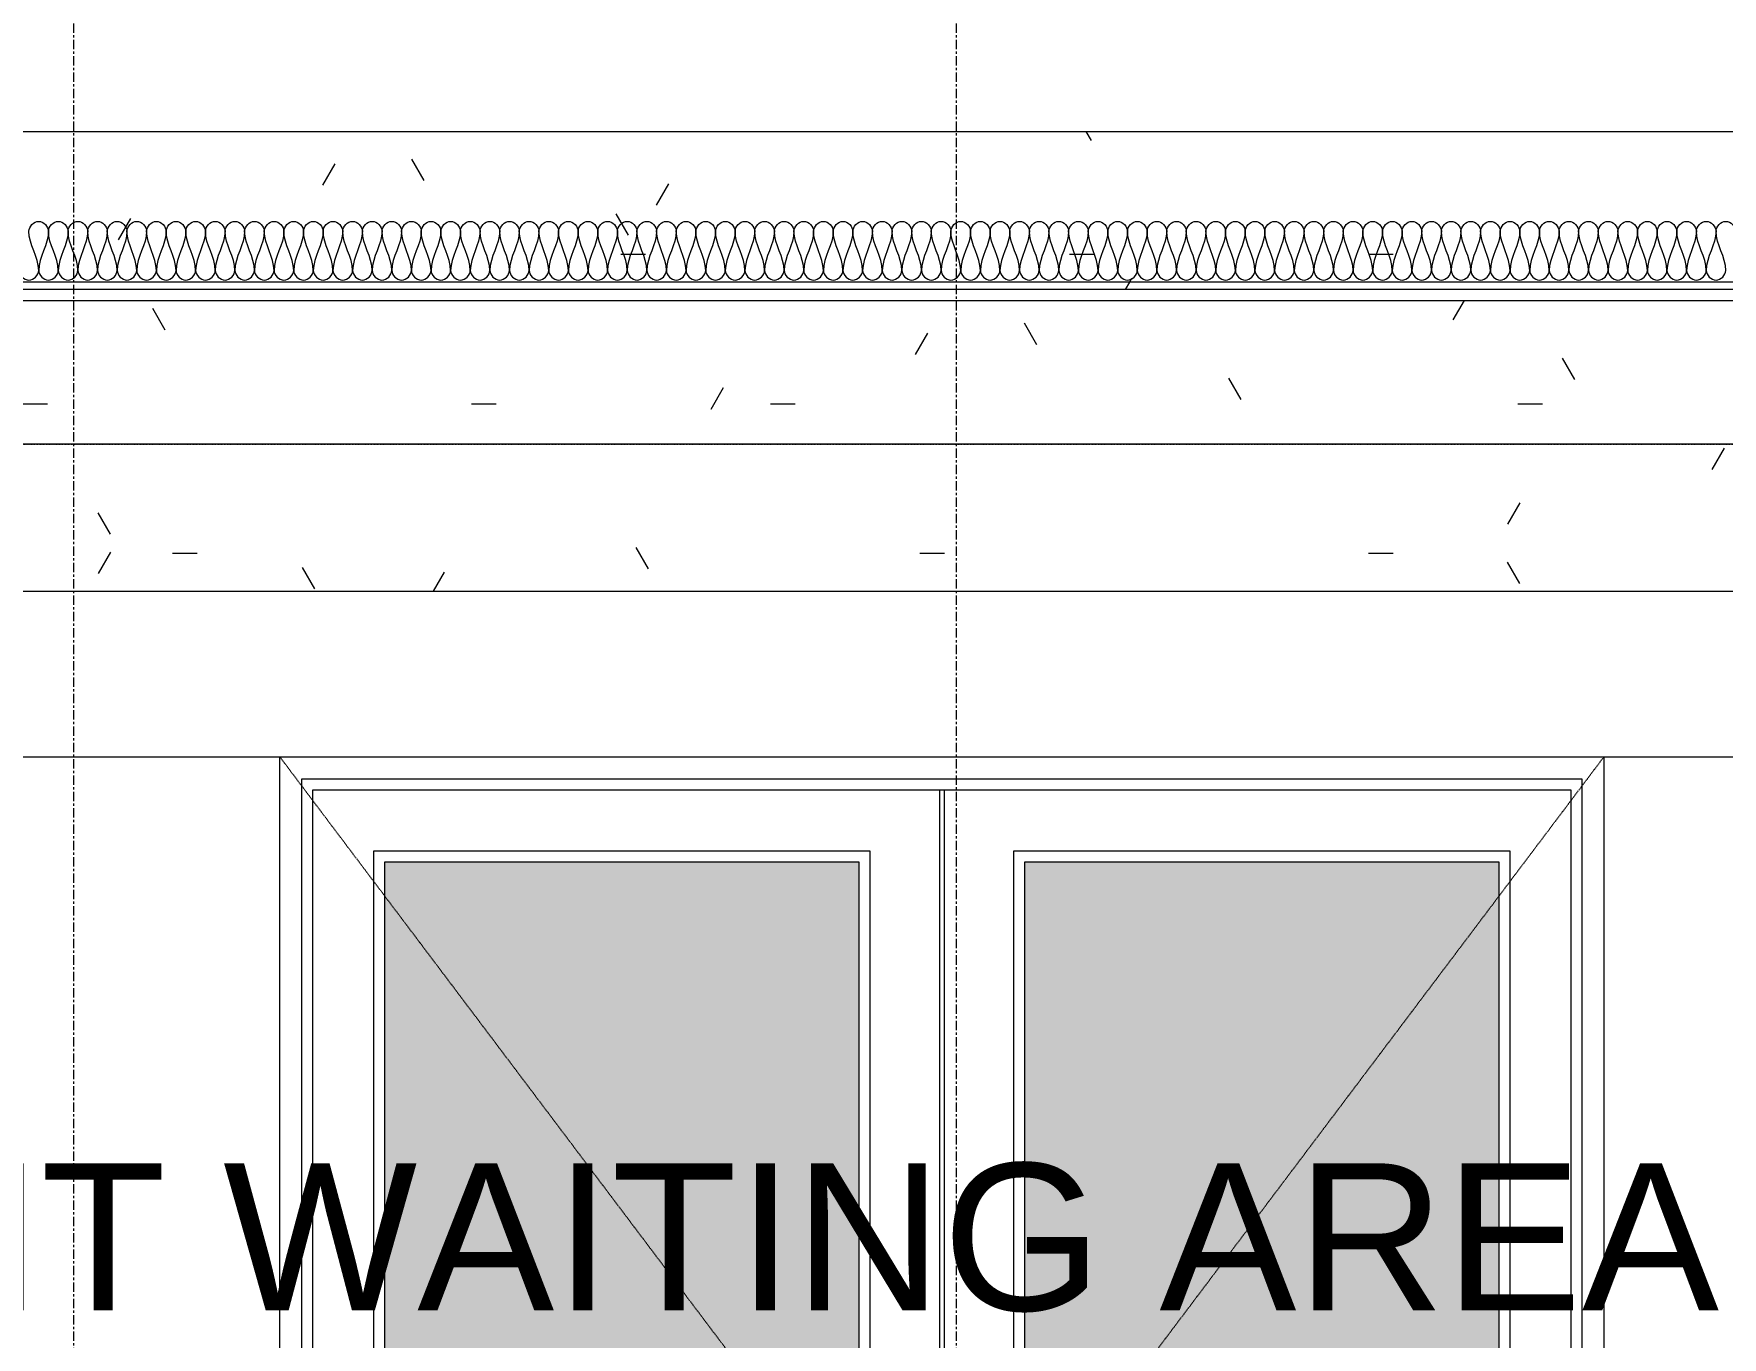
# Model space of a CAD drawing. Header units: millimetres. Extents: x -12186 to 152825, y -4386 to 9463.
# Drawn here: x 16021 to 18316, y 1591 to 3363 of the extents above; entities that cross this region are included whole.
import ezdxf

# ---------------------------------------------------------------- set-up
doc = ezdxf.new("R2010")
doc.units = ezdxf.units.MM
for name, pattern in [('1000 Dashed', [2, 1, -1]), ('Detail Dash', [1.1, 0.55, -0.55]), ('Grid Line', [22.225, 12.7, -3.175, 3.175, -3.175])]:
    doc.linetypes.add(name, pattern=pattern)
for name, color, linetype, lineweight in [('A-AREA-IDEN', 2, 'Continuous', 5), ('A-CLNG', 13, 'Continuous', 9), ('A-CLNG-PATT', 13, 'Continuous', 9), ('A-DETL', 90, 'Continuous', 5), ('A-DOOR', 31, 'Continuous', 5), ('A-FLOR-LEVL', 51, 'Continuous', 5), ('A-WALL', 113, 'Continuous', 9), ('I-WALL', 2, 'Continuous', 9), ('S-GRID', 1, 'Continuous', 5)]:
    doc.layers.add(name, color=color, linetype=linetype, lineweight=lineweight)
doc.styles.add('Arial_2', font='arial.ttf', dxfattribs={"height": 200})
pattern_1 = [(0, (-1469.1, 2452.91), (812.8, 203.2), [33.528, -576.072, 33.528, -3827.272]), (0, (-1469.1, 2452.91), (812.8, 203.2), [-643.128, -576.072, 33.528, -1185.672, -2032]), (0, (-1469.1, 2452.91), (812.8, 203.2), [-2438.4, 33.528, -576.072, 33.528, -1388.872]), (0, (-1469.1, 2452.91), (812.8, 203.2), [-3081.528, -372.872, 33.528, -982.472]), (120, (-1164.3, 2554.51), (-582.3764, 602.3054), [33.528, -576.072, 33.528, -3827.272]), (120, (-1164.3, 2554.51), (-582.3764, 602.3054), [-643.128, -576.072, 33.528, -1185.672, -2032]), (120, (-1164.3, 2554.51), (-582.3764, 602.3054), [-2438.4, 33.528, -576.072, 33.528, -1388.872]), (120, (-1164.3, 2554.51), (-582.3764, 602.3054), [-3081.528, -372.872, 33.528, -982.472]), (240, (-1062.7, 2960.91), (-230.4236, -805.5054), [33.528, -576.072, 33.528, -3827.272]), (240, (-1062.7, 2960.91), (-230.4236, -805.5054), [-643.128, -576.072, 33.528, -1185.672, -2032]), (240, (-1062.7, 2960.91), (-230.4236, -805.5054), [-2438.4, 33.528, -576.072, 33.528, -1388.872]), (240, (-1062.7, 2960.91), (-230.4236, -805.5054), [-3081.528, -372.872, 33.528, -982.472])]

# ---------------------------------------------------------------- blocks, each defined once
blk = doc.blocks.new('Door Aluminium - Double Opening Out with Cill - Door Aluminium Double Opening Out with Cill 1800x2400 3-1350753-Section A-A')
at = {"layer": 'A-DOOR'}
h = blk.add_hatch(color=256, dxfattribs=at)
h.paths.add_polyline_path([(16498.7, 125), (16813.2, 125), (16718.5, 404.4), (16498.7, 407.5), (16498.7, 205.4)])
h.paths.add_polyline_path([(17142.7, 125), (17142.7, 2237), (16498.7, 2237), (16498.7, 706.4), (16744.8, 690.9), (16748.3, 703.7), (16758.2, 725.3), (16810.4, 831.5), (16830.7, 872), (16839.8, 881.6), (16845.5, 886), (16856.5, 890.9), (16864.6, 892.1), (16936.3, 892.1), (16817.2, 415.7), (16811.8, 414.7), (16736.2, 414.4), (16833.2, 125), (17092.6, 125)])
h = blk.add_hatch(color=256, dxfattribs=at)
h.paths.add_polyline_path([(17368.7, 125), (17468, 125), (17512.4, 419.8), (17475.2, 420.9), (17479.9, 487.6), (17512.2, 501.3), (17533.5, 510.2), (17534.7, 513.2), (17542.1, 544.6), (17544.4, 559.6), (17553.7, 678.2), (17559.1, 690.2), (17568.9, 700.9), (17582.6, 708.2), (17591.4, 710.1), (17598.8, 710.2), (17821.5, 695.5), (17904.8, 690.9), (17908.2, 703.5), (17919, 727), (17970.4, 831.5), (17990.7, 872), (17999.8, 881.6), (18005.7, 886.1), (18012.7, 890.9), (18012.7, 2237), (17368.7, 2237), (17368.7, 205.4)])
h.paths.add_polyline_path([(17487.2, 125), (17973.2, 125), (17878.5, 404.4), (17531, 410.9), (17516.9, 318.5), (17488.6, 134.4)])
h.paths.add_polyline_path([(18012.7, 125), (18012.7, 555.8), (17977.7, 415.9), (17970.7, 414.7), (17896.2, 414.3), (17993.2, 125), (18005.1, 125)])
at = {"layer": 'A-DOOR', "linetype": 'Detail Dash'}
for p, q in [((17252.7, 1190), (16355.7, 2380)), ((17252.7, 1190), (16355.7, 2380)), ((18155.7, 2380), (17258.7, 1190)), ((16891.1, 710.3), (17252.7, 1190)), ((17252.7, 1190), (16891.1, 710.3)), ((17258.7, 1190), (17621.4, 708.9)), ((16378.3, 30), (16660.7, 404.6)), ((16660.7, 404.6), (16378.3, 30)), ((17850.7, 404.6), (17901.8, 336.8)), ((17938.6, 288), (18133.1, 30))]:
    blk.add_line(p, q, dxfattribs=at)
at = {"layer": 'A-DOOR'}
for p, q in [((16385.7, 577.8), (16385.7, 2350)), ((16385.7, 2350), (18125.7, 2350)), ((18125.7, 2350), (18125.7, 30)), ((16400.7, 692.1), (16400.7, 2335)), ((16400.7, 2335), (18110.7, 2335)), ((17252.7, 2335), (17252.7, 34.4)), ((17258.7, 2335), (17258.7, 34.4)), ((18110.7, 2335), (18110.7, 34.4)), ((16483.7, 707.4), (16483.7, 2252)), ((16483.7, 2252), (17157.7, 2252)), ((17157.7, 2252), (17157.7, 34.4)), ((17353.7, 34.4), (17353.7, 2252)), ((17353.7, 2252), (18027.7, 2252)), ((18027.7, 2252), (18027.7, 892.1)), ((16498.7, 706.4), (16498.7, 2237)), ((16498.7, 2237), (17142.7, 2237)), ((17142.7, 2237), (17142.7, 110)), ((17368.7, 110), (17368.7, 2237)), ((17368.7, 2237), (18012.7, 2237)), ((18012.7, 2237), (18012.7, 889.7)), ((18027.7, 616.1), (18027.7, 34.4)), ((18012.7, 555.8), (18012.7, 110)), ((16385.7, 30), (16385.7, 411)), ((16400.7, 34.4), (16400.7, 410.7)), ((16483.7, 34.4), (16483.7, 409)), ((16498.7, 110), (16498.7, 408.7)), ((16813.3, 125), (16483.7, 125)), ((17157.7, 125), (16833.1, 125)), ((17468.1, 125), (17353.7, 125)), ((17973.3, 125), (17487.1, 125)), ((18027.7, 125), (17993.1, 125)), ((16483.7, 34.4), (16483.7, 110)), ((16817.2, 110), (16483.7, 110)), ((17157.7, 110), (16838.1, 110)), ((17157.7, 110), (17157.7, 34.4)), ((17353.7, 34.4), (17353.7, 110)), ((17465.8, 110), (17353.7, 110)), ((17978.3, 110), (17484.8, 110)), ((18027.7, 110), (17998.1, 110)), ((18027.7, 110), (18027.7, 34.4)), ((16843, 34.4), (16385.7, 34.4)), ((16385.7, 33), (16385.7, 32.5)), ((16844.2, 32.5), (16385.7, 32.5)), ((16385.7, 30), (16385.7, 32.1)), ((16385.7, 32.1), (16844.3, 32.1)), ((17454.1, 34.4), (16863.5, 34.4)), ((17453.8, 32.5), (16864.2, 32.5)), ((16864.3, 32.1), (17453.8, 32.1)), ((18004.2, 32.5), (17472.9, 32.5)), ((17472.9, 32.1), (18004.3, 32.1)), ((18003.6, 34.4), (17473.2, 34.4)), ((18125.7, 34.4), (18023.5, 34.4)), ((18125.7, 32.5), (18024.2, 32.5)), ((18024.3, 32.1), (18125.7, 32.1)), ((18125.7, 32.5), (18125.7, 33)), ((18125.7, 32.1), (18125.7, 30))]:
    blk.add_line(p, q, dxfattribs=at)
blk = doc.blocks.new('Ceilings 2 - Ceilings 2-1432844-Section A-A')
at = {"layer": 'A-CLNG-PATT'}
h = blk.add_hatch(dxfattribs=at)
h.set_pattern_fill('FP_44', color=256, style=0, pattern_type=2)
h.set_pattern_definition(pattern_1)
h.paths.add_polyline_path([(8454.7, 2793), (8830.7, 2793), (8830.7, 3025), (20912.7, 3025), (20912.7, 2793), (21288.7, 2793), (21288.7, 3230), (8454.7, 3230), (8454.7, 2805)])
h = blk.add_hatch(dxfattribs=at)
h.set_pattern_fill('FP_44', color=256, style=0, pattern_type=2)
h.set_pattern_definition(pattern_1)
h.paths.add_polyline_path([(13865.2, 2805), (13865.2, 3025), (13489.2, 3025), (13489.2, 2805), (13787, 2805)])
h.paths.add_polyline_path([(13377.2, 2805), (13477.2, 2805), (13477.2, 3000), (8842.7, 3000), (8842.7, 2805), (12960.6, 2805)])
h.paths.add_polyline_path([(13877.2, 2805), (20900.7, 2805), (20900.7, 3000), (13877.2, 3000), (13877.2, 2861.5)])
h.paths.add_polyline_path([(17368.1, 3015), (20900.7, 3015), (20900.7, 3025), (13877.2, 3025), (13877.2, 3015), (16817.2, 3015)])
h.paths.add_polyline_path([(8842.7, 3015), (13477.2, 3015), (13477.2, 3025), (8842.7, 3025)])
h = blk.add_hatch(dxfattribs=at)
h.set_pattern_fill('FP_44', color=256, style=0, pattern_type=2)
h.set_pattern_definition(pattern_1)
h.paths.add_polyline_path([(14062.5, 2605), (20800.7, 2605), (20800.7, 2805), (13977.2, 2805), (13977.2, 2605)])
h.paths.add_polyline_path([(13377.2, 2605), (13377.2, 2805), (8942.7, 2805), (8942.7, 2605), (12960.6, 2605)])
h.paths.add_polyline_path([(13787, 2617), (13965.2, 2617), (13965.2, 2793), (13865.2, 2793), (13865.2, 2805), (13489.2, 2805), (13489.2, 2793), (13389.2, 2793), (13389.2, 2617), (13511.5, 2617)])
at = {"layer": 'A-CLNG'}
for p, q in [((8454.7, 3230), (21288.7, 3230)), ((20900.7, 3025), (13877.2, 3025)), ((20800.7, 2805), (13977.2, 2805)), ((13977.2, 2605), (20800.7, 2605))]:
    blk.add_line(p, q, dxfattribs=at)

msp = doc.modelspace()

# ---------------------------------------------------------------- linework, layer by layer
at = {"layer": 'A-CLNG'}
for p, q in [((20900.7, 3015), (13877.2, 3015)), ((13877.2, 3000), (20900.7, 3000))]:
    msp.add_line(p, q, dxfattribs=at)
at = {"layer": 'A-DETL'}
for points in [[(16014.7, 3094.4), (16014.7, 3100.7), (16028, 3114.8), (16041.3, 3100.7), (16041.3, 3094.4)], [(16041.3, 3094.4), (16041.3, 3100.7), (16054.7, 3114.8), (16068, 3100.7), (16068, 3094.4)], [(16068, 3094.4), (16068, 3100.7), (16081.3, 3114.8), (16094.7, 3100.7), (16094.7, 3094.4)], [(16094.7, 3094.4), (16094.7, 3100.7), (16108, 3114.8), (16121.3, 3100.7), (16121.3, 3094.4)], [(16121.3, 3094.4), (16121.3, 3100.7), (16134.7, 3114.8), (16148, 3100.7), (16148, 3094.4)], [(16148, 3094.4), (16148, 3100.7), (16161.3, 3114.8), (16174.7, 3100.7), (16174.7, 3094.4)], [(16174.7, 3094.4), (16174.7, 3100.7), (16188, 3114.8), (16201.3, 3100.7), (16201.3, 3094.4)], [(16201.3, 3094.4), (16201.3, 3100.7), (16214.7, 3114.8), (16228, 3100.7), (16228, 3094.4)], [(16228, 3094.4), (16228, 3100.7), (16241.3, 3114.8), (16254.7, 3100.7), (16254.7, 3094.4)], [(16254.7, 3094.4), (16254.7, 3100.7), (16268, 3114.8), (16281.3, 3100.7), (16281.3, 3094.4)], [(16281.3, 3094.4), (16281.3, 3100.7), (16294.7, 3114.8), (16308, 3100.7), (16308, 3094.4)], [(16308, 3094.4), (16308, 3100.7), (16321.3, 3114.8), (16334.7, 3100.7), (16334.7, 3094.4)], [(16334.7, 3094.4), (16334.7, 3100.7), (16348, 3114.8), (16361.3, 3100.7), (16361.3, 3094.4)], [(16361.3, 3094.4), (16361.3, 3100.7), (16374.7, 3114.8), (16388, 3100.7), (16388, 3094.4)], [(16388, 3094.4), (16388, 3100.7), (16401.3, 3114.8), (16414.7, 3100.7), (16414.7, 3094.4)], [(16414.7, 3094.4), (16414.7, 3100.7), (16428, 3114.8), (16441.3, 3100.7), (16441.3, 3094.4)], [(16441.3, 3094.4), (16441.3, 3100.7), (16454.7, 3114.8), (16468, 3100.7), (16468, 3094.4)], [(16468, 3094.4), (16468, 3100.7), (16481.3, 3114.8), (16494.7, 3100.7), (16494.7, 3094.4)], [(16494.7, 3094.4), (16494.7, 3100.7), (16508, 3114.8), (16521.3, 3100.7), (16521.3, 3094.4)], [(16521.3, 3094.4), (16521.3, 3100.7), (16534.7, 3114.8), (16548, 3100.7), (16548, 3094.4)], [(16548, 3094.4), (16548, 3100.7), (16561.3, 3114.8), (16574.7, 3100.7), (16574.7, 3094.4)], [(16574.7, 3094.4), (16574.7, 3100.7), (16588, 3114.8), (16601.3, 3100.7), (16601.3, 3094.4)], [(16601.3, 3094.4), (16601.3, 3100.7), (16614.7, 3114.8), (16628, 3100.7), (16628, 3094.4)], [(16628, 3094.4), (16628, 3100.7), (16641.3, 3114.8), (16654.7, 3100.7), (16654.7, 3094.4)], [(16654.7, 3094.4), (16654.7, 3100.7), (16668, 3114.8), (16681.3, 3100.7), (16681.3, 3094.4)], [(16681.3, 3094.4), (16681.3, 3100.7), (16694.7, 3114.8), (16708, 3100.7), (16708, 3094.4)], [(16708, 3094.4), (16708, 3100.7), (16721.3, 3114.8), (16734.7, 3100.7), (16734.7, 3094.4)], [(16734.7, 3094.4), (16734.7, 3100.7), (16748, 3114.8), (16761.3, 3100.7), (16761.3, 3094.4)], [(16761.3, 3094.4), (16761.3, 3100.7), (16774.7, 3114.8), (16788, 3100.7), (16788, 3094.4)], [(16788, 3094.4), (16788, 3100.7), (16801.3, 3114.8), (16814.7, 3100.7), (16814.7, 3094.4)], [(16814.7, 3094.4), (16814.7, 3100.7), (16828, 3114.8), (16841.3, 3100.7), (16841.3, 3094.4)], [(16841.3, 3094.4), (16841.3, 3100.7), (16854.7, 3114.8), (16868, 3100.7), (16868, 3094.4)], [(16868, 3094.4), (16868, 3100.7), (16881.3, 3114.8), (16894.7, 3100.7), (16894.7, 3094.4)], [(16894.7, 3094.4), (16894.7, 3100.7), (16908, 3114.8), (16921.3, 3100.7), (16921.3, 3094.4)], [(16921.3, 3094.4), (16921.3, 3100.7), (16934.7, 3114.8), (16948, 3100.7), (16948, 3094.4)], [(16948, 3094.4), (16948, 3100.7), (16961.3, 3114.8), (16974.7, 3100.7), (16974.7, 3094.4)], [(16974.7, 3094.4), (16974.7, 3100.7), (16988, 3114.8), (17001.3, 3100.7), (17001.3, 3094.4)], [(17001.3, 3094.4), (17001.3, 3100.7), (17014.7, 3114.8), (17028, 3100.7), (17028, 3094.4)], [(17028, 3094.4), (17028, 3100.7), (17041.3, 3114.8), (17054.7, 3100.7), (17054.7, 3094.4)], [(17054.7, 3094.4), (17054.7, 3100.7), (17068, 3114.8), (17081.3, 3100.7), (17081.3, 3094.4)], [(17081.3, 3094.4), (17081.3, 3100.7), (17094.7, 3114.8), (17108, 3100.7), (17108, 3094.4)], [(17108, 3094.4), (17108, 3100.7), (17121.3, 3114.8), (17134.7, 3100.7), (17134.7, 3094.4)], [(17134.7, 3094.4), (17134.7, 3100.7), (17148, 3114.8), (17161.3, 3100.7), (17161.3, 3094.4)], [(17161.3, 3094.4), (17161.3, 3100.7), (17174.7, 3114.8), (17188, 3100.7), (17188, 3094.4)], [(17188, 3094.4), (17188, 3100.7), (17201.3, 3114.8), (17214.7, 3100.7), (17214.7, 3094.4)], [(17214.7, 3094.4), (17214.7, 3100.7), (17228, 3114.8), (17241.3, 3100.7), (17241.3, 3094.4)], [(17241.3, 3094.4), (17241.3, 3100.7), (17254.7, 3114.8), (17268, 3100.7), (17268, 3094.4)], [(17268, 3094.4), (17268, 3100.7), (17281.3, 3114.8), (17294.7, 3100.7), (17294.7, 3094.4)], [(17294.7, 3094.4), (17294.7, 3100.7), (17308, 3114.8), (17321.3, 3100.7), (17321.3, 3094.4)], [(17321.3, 3094.4), (17321.3, 3100.7), (17334.7, 3114.8), (17348, 3100.7), (17348, 3094.4)], [(17348, 3094.4), (17348, 3100.7), (17361.3, 3114.8), (17374.7, 3100.7), (17374.7, 3094.4)], [(17374.7, 3094.4), (17374.7, 3100.7), (17388, 3114.8), (17401.3, 3100.7), (17401.3, 3094.4)], [(17401.3, 3094.4), (17401.3, 3100.7), (17414.7, 3114.8), (17428, 3100.7), (17428, 3094.4)], [(17428, 3094.4), (17428, 3100.7), (17441.3, 3114.8), (17454.7, 3100.7), (17454.7, 3094.4)], [(17454.7, 3094.4), (17454.7, 3100.7), (17468, 3114.8), (17481.3, 3100.7), (17481.3, 3094.4)], [(17481.3, 3094.4), (17481.3, 3100.7), (17494.7, 3114.8), (17508, 3100.7), (17508, 3094.4)], [(17508, 3094.4), (17508, 3100.7), (17521.3, 3114.8), (17534.7, 3100.7), (17534.7, 3094.4)], [(17534.7, 3094.4), (17534.7, 3100.7), (17548, 3114.8), (17561.3, 3100.7), (17561.3, 3094.4)], [(17561.3, 3094.4), (17561.3, 3100.7), (17574.7, 3114.8), (17588, 3100.7), (17588, 3094.4)], [(17588, 3094.4), (17588, 3100.7), (17601.3, 3114.8), (17614.7, 3100.7), (17614.7, 3094.4)], [(17614.7, 3094.4), (17614.7, 3100.7), (17628, 3114.8), (17641.3, 3100.7), (17641.3, 3094.4)], [(17641.3, 3094.4), (17641.3, 3100.7), (17654.7, 3114.8), (17668, 3100.7), (17668, 3094.4)], [(17668, 3094.4), (17668, 3100.7), (17681.3, 3114.8), (17694.7, 3100.7), (17694.7, 3094.4)], [(17694.7, 3094.4), (17694.7, 3100.7), (17708, 3114.8), (17721.3, 3100.7), (17721.3, 3094.4)], [(17721.3, 3094.4), (17721.3, 3100.7), (17734.7, 3114.8), (17748, 3100.7), (17748, 3094.4)], [(17748, 3094.4), (17748, 3100.7), (17761.3, 3114.8), (17774.7, 3100.7), (17774.7, 3094.4)], [(17774.7, 3094.4), (17774.7, 3100.7), (17788, 3114.8), (17801.3, 3100.7), (17801.3, 3094.4)], [(17801.3, 3094.4), (17801.3, 3100.7), (17814.7, 3114.8), (17828, 3100.7), (17828, 3094.4)], [(17828, 3094.4), (17828, 3100.7), (17841.3, 3114.8), (17854.7, 3100.7), (17854.7, 3094.4)], [(17854.7, 3094.4), (17854.7, 3100.7), (17868, 3114.8), (17881.3, 3100.7), (17881.3, 3094.4)], [(17881.3, 3094.4), (17881.3, 3100.7), (17894.7, 3114.8), (17908, 3100.7), (17908, 3094.4)], [(17908, 3094.4), (17908, 3100.7), (17921.3, 3114.8), (17934.7, 3100.7), (17934.7, 3094.4)], [(17934.7, 3094.4), (17934.7, 3100.7), (17948, 3114.8), (17961.3, 3100.7), (17961.3, 3094.4)], [(17961.3, 3094.4), (17961.3, 3100.7), (17974.7, 3114.8), (17988, 3100.7), (17988, 3094.4)], [(17988, 3094.4), (17988, 3100.7), (18001.3, 3114.8), (18014.7, 3100.7), (18014.7, 3094.4)], [(18014.7, 3094.4), (18014.7, 3100.7), (18028, 3114.8), (18041.3, 3100.7), (18041.3, 3094.4)], [(18041.3, 3094.4), (18041.3, 3100.7), (18054.7, 3114.8), (18068, 3100.7), (18068, 3094.4)], [(18068, 3094.4), (18068, 3100.7), (18081.3, 3114.8), (18094.7, 3100.7), (18094.7, 3094.4)], [(18094.7, 3094.4), (18094.7, 3100.7), (18108, 3114.8), (18121.3, 3100.7), (18121.3, 3094.4)], [(18121.3, 3094.4), (18121.3, 3100.7), (18134.7, 3114.8), (18148, 3100.7), (18148, 3094.4)], [(18148, 3094.4), (18148, 3100.7), (18161.3, 3114.8), (18174.7, 3100.7), (18174.7, 3094.4)], [(18174.7, 3094.4), (18174.7, 3100.7), (18188, 3114.8), (18201.3, 3100.7), (18201.3, 3094.4)], [(18201.3, 3094.4), (18201.3, 3100.7), (18214.7, 3114.8), (18228, 3100.7), (18228, 3094.4)], [(18228, 3094.4), (18228, 3100.7), (18241.3, 3114.8), (18254.7, 3100.7), (18254.7, 3094.4)], [(18254.7, 3094.4), (18254.7, 3100.7), (18268, 3114.8), (18281.3, 3100.7), (18281.3, 3094.4)], [(18281.3, 3094.4), (18281.3, 3100.7), (18294.7, 3114.8), (18308, 3100.7), (18308, 3094.4)], [(18308, 3094.4), (18308, 3100.7), (18321.3, 3114.8), (18334.7, 3100.7), (18334.7, 3094.4)], [(16028, 3041.1), (16028, 3059.4), (16014.7, 3076.1), (16014.7, 3094.4)], [(16041.3, 3094.4), (16041.3, 3076.1), (16028, 3059.4), (16028, 3041.1)], [(16054.7, 3041.1), (16054.7, 3059.4), (16041.3, 3076.1), (16041.3, 3094.4)], [(16068, 3094.4), (16068, 3076.1), (16054.7, 3059.4), (16054.7, 3041.1)], [(16081.3, 3041.1), (16081.3, 3059.4), (16068, 3076.1), (16068, 3094.4)], [(16094.7, 3094.4), (16094.7, 3076.1), (16081.3, 3059.4), (16081.3, 3041.1)], [(16108, 3041.1), (16108, 3059.4), (16094.7, 3076.1), (16094.7, 3094.4)], [(16121.3, 3094.4), (16121.3, 3076.1), (16108, 3059.4), (16108, 3041.1)], [(16134.7, 3041.1), (16134.7, 3059.4), (16121.3, 3076.1), (16121.3, 3094.4)], [(16148, 3094.4), (16148, 3076.1), (16134.7, 3059.4), (16134.7, 3041.1)], [(16161.3, 3041.1), (16161.3, 3059.4), (16148, 3076.1), (16148, 3094.4)], [(16174.7, 3094.4), (16174.7, 3076.1), (16161.3, 3059.4), (16161.3, 3041.1)], [(16188, 3041.1), (16188, 3059.4), (16174.7, 3076.1), (16174.7, 3094.4)], [(16201.3, 3094.4), (16201.3, 3076.1), (16188, 3059.4), (16188, 3041.1)], [(16214.7, 3041.1), (16214.7, 3059.4), (16201.3, 3076.1), (16201.3, 3094.4)], [(16228, 3094.4), (16228, 3076.1), (16214.7, 3059.4), (16214.7, 3041.1)], [(16241.3, 3041.1), (16241.3, 3059.4), (16228, 3076.1), (16228, 3094.4)], [(16254.7, 3094.4), (16254.7, 3076.1), (16241.3, 3059.4), (16241.3, 3041.1)], [(16268, 3041.1), (16268, 3059.4), (16254.7, 3076.1), (16254.7, 3094.4)], [(16281.3, 3094.4), (16281.3, 3076.1), (16268, 3059.4), (16268, 3041.1)], [(16294.7, 3041.1), (16294.7, 3059.4), (16281.3, 3076.1), (16281.3, 3094.4)], [(16308, 3094.4), (16308, 3076.1), (16294.7, 3059.4), (16294.7, 3041.1)], [(16321.3, 3041.1), (16321.3, 3059.4), (16308, 3076.1), (16308, 3094.4)], [(16334.7, 3094.4), (16334.7, 3076.1), (16321.3, 3059.4), (16321.3, 3041.1)], [(16348, 3041.1), (16348, 3059.4), (16334.7, 3076.1), (16334.7, 3094.4)], [(16361.3, 3094.4), (16361.3, 3076.1), (16348, 3059.4), (16348, 3041.1)], [(16374.7, 3041.1), (16374.7, 3059.4), (16361.3, 3076.1), (16361.3, 3094.4)], [(16388, 3094.4), (16388, 3076.1), (16374.7, 3059.4), (16374.7, 3041.1)], [(16401.3, 3041.1), (16401.3, 3059.4), (16388, 3076.1), (16388, 3094.4)], [(16414.7, 3094.4), (16414.7, 3076.1), (16401.3, 3059.4), (16401.3, 3041.1)], [(16428, 3041.1), (16428, 3059.4), (16414.7, 3076.1), (16414.7, 3094.4)], [(16441.3, 3094.4), (16441.3, 3076.1), (16428, 3059.4), (16428, 3041.1)], [(16454.7, 3041.1), (16454.7, 3059.4), (16441.3, 3076.1), (16441.3, 3094.4)], [(16468, 3094.4), (16468, 3076.1), (16454.7, 3059.4), (16454.7, 3041.1)], [(16481.3, 3041.1), (16481.3, 3059.4), (16468, 3076.1), (16468, 3094.4)], [(16494.7, 3094.4), (16494.7, 3076.1), (16481.3, 3059.4), (16481.3, 3041.1)], [(16508, 3041.1), (16508, 3059.4), (16494.7, 3076.1), (16494.7, 3094.4)], [(16521.3, 3094.4), (16521.3, 3076.1), (16508, 3059.4), (16508, 3041.1)], [(16534.7, 3041.1), (16534.7, 3059.4), (16521.3, 3076.1), (16521.3, 3094.4)], [(16548, 3094.4), (16548, 3076.1), (16534.7, 3059.4), (16534.7, 3041.1)], [(16561.3, 3041.1), (16561.3, 3059.4), (16548, 3076.1), (16548, 3094.4)], [(16574.7, 3094.4), (16574.7, 3076.1), (16561.3, 3059.4), (16561.3, 3041.1)], [(16588, 3041.1), (16588, 3059.4), (16574.7, 3076.1), (16574.7, 3094.4)], [(16601.3, 3094.4), (16601.3, 3076.1), (16588, 3059.4), (16588, 3041.1)], [(16614.7, 3041.1), (16614.7, 3059.4), (16601.3, 3076.1), (16601.3, 3094.4)], [(16628, 3094.4), (16628, 3076.1), (16614.7, 3059.4), (16614.7, 3041.1)], [(16641.3, 3041.1), (16641.3, 3059.4), (16628, 3076.1), (16628, 3094.4)], [(16654.7, 3094.4), (16654.7, 3076.1), (16641.3, 3059.4), (16641.3, 3041.1)], [(16668, 3041.1), (16668, 3059.4), (16654.7, 3076.1), (16654.7, 3094.4)], [(16681.3, 3094.4), (16681.3, 3076.1), (16668, 3059.4), (16668, 3041.1)], [(16694.7, 3041.1), (16694.7, 3059.4), (16681.3, 3076.1), (16681.3, 3094.4)], [(16708, 3094.4), (16708, 3076.1), (16694.7, 3059.4), (16694.7, 3041.1)], [(16721.3, 3041.1), (16721.3, 3059.4), (16708, 3076.1), (16708, 3094.4)], [(16734.7, 3094.4), (16734.7, 3076.1), (16721.3, 3059.4), (16721.3, 3041.1)], [(16748, 3041.1), (16748, 3059.4), (16734.7, 3076.1), (16734.7, 3094.4)], [(16761.3, 3094.4), (16761.3, 3076.1), (16748, 3059.4), (16748, 3041.1)], [(16774.7, 3041.1), (16774.7, 3059.4), (16761.3, 3076.1), (16761.3, 3094.4)], [(16788, 3094.4), (16788, 3076.1), (16774.7, 3059.4), (16774.7, 3041.1)], [(16801.3, 3041.1), (16801.3, 3059.4), (16788, 3076.1), (16788, 3094.4)], [(16814.7, 3094.4), (16814.7, 3076.1), (16801.3, 3059.4), (16801.3, 3041.1)], [(16828, 3041.1), (16828, 3059.4), (16814.7, 3076.1), (16814.7, 3094.4)], [(16841.3, 3094.4), (16841.3, 3076.1), (16828, 3059.4), (16828, 3041.1)], [(16854.7, 3041.1), (16854.7, 3059.4), (16841.3, 3076.1), (16841.3, 3094.4)], [(16868, 3094.4), (16868, 3076.1), (16854.7, 3059.4), (16854.7, 3041.1)], [(16881.3, 3041.1), (16881.3, 3059.4), (16868, 3076.1), (16868, 3094.4)], [(16894.7, 3094.4), (16894.7, 3076.1), (16881.3, 3059.4), (16881.3, 3041.1)], [(16908, 3041.1), (16908, 3059.4), (16894.7, 3076.1), (16894.7, 3094.4)], [(16921.3, 3094.4), (16921.3, 3076.1), (16908, 3059.4), (16908, 3041.1)], [(16934.7, 3041.1), (16934.7, 3059.4), (16921.3, 3076.1), (16921.3, 3094.4)], [(16948, 3094.4), (16948, 3076.1), (16934.7, 3059.4), (16934.7, 3041.1)], [(16961.3, 3041.1), (16961.3, 3059.4), (16948, 3076.1), (16948, 3094.4)], [(16974.7, 3094.4), (16974.7, 3076.1), (16961.3, 3059.4), (16961.3, 3041.1)], [(16988, 3041.1), (16988, 3059.4), (16974.7, 3076.1), (16974.7, 3094.4)], [(17001.3, 3094.4), (17001.3, 3076.1), (16988, 3059.4), (16988, 3041.1)], [(17014.7, 3041.1), (17014.7, 3059.4), (17001.3, 3076.1), (17001.3, 3094.4)], [(17028, 3094.4), (17028, 3076.1), (17014.7, 3059.4), (17014.7, 3041.1)], [(17041.3, 3041.1), (17041.3, 3059.4), (17028, 3076.1), (17028, 3094.4)], [(17054.7, 3094.4), (17054.7, 3076.1), (17041.3, 3059.4), (17041.3, 3041.1)], [(17068, 3041.1), (17068, 3059.4), (17054.7, 3076.1), (17054.7, 3094.4)], [(17081.3, 3094.4), (17081.3, 3076.1), (17068, 3059.4), (17068, 3041.1)], [(17094.7, 3041.1), (17094.7, 3059.4), (17081.3, 3076.1), (17081.3, 3094.4)], [(17108, 3094.4), (17108, 3076.1), (17094.7, 3059.4), (17094.7, 3041.1)], [(17121.3, 3041.1), (17121.3, 3059.4), (17108, 3076.1), (17108, 3094.4)], [(17134.7, 3094.4), (17134.7, 3076.1), (17121.3, 3059.4), (17121.3, 3041.1)], [(17148, 3041.1), (17148, 3059.4), (17134.7, 3076.1), (17134.7, 3094.4)], [(17161.3, 3094.4), (17161.3, 3076.1), (17148, 3059.4), (17148, 3041.1)], [(17174.7, 3041.1), (17174.7, 3059.4), (17161.3, 3076.1), (17161.3, 3094.4)], [(17188, 3094.4), (17188, 3076.1), (17174.7, 3059.4), (17174.7, 3041.1)], [(17201.3, 3041.1), (17201.3, 3059.4), (17188, 3076.1), (17188, 3094.4)], [(17214.7, 3094.4), (17214.7, 3076.1), (17201.3, 3059.4), (17201.3, 3041.1)], [(17228, 3041.1), (17228, 3059.4), (17214.7, 3076.1), (17214.7, 3094.4)], [(17241.3, 3094.4), (17241.3, 3076.1), (17228, 3059.4), (17228, 3041.1)], [(17254.7, 3041.1), (17254.7, 3059.4), (17241.3, 3076.1), (17241.3, 3094.4)], [(17268, 3094.4), (17268, 3076.1), (17254.7, 3059.4), (17254.7, 3041.1)], [(17281.3, 3041.1), (17281.3, 3059.4), (17268, 3076.1), (17268, 3094.4)], [(17294.7, 3094.4), (17294.7, 3076.1), (17281.3, 3059.4), (17281.3, 3041.1)], [(17308, 3041.1), (17308, 3059.4), (17294.7, 3076.1), (17294.7, 3094.4)], [(17321.3, 3094.4), (17321.3, 3076.1), (17308, 3059.4), (17308, 3041.1)], [(17334.7, 3041.1), (17334.7, 3059.4), (17321.3, 3076.1), (17321.3, 3094.4)], [(17348, 3094.4), (17348, 3076.1), (17334.7, 3059.4), (17334.7, 3041.1)], [(17361.3, 3041.1), (17361.3, 3059.4), (17348, 3076.1), (17348, 3094.4)], [(17374.7, 3094.4), (17374.7, 3076.1), (17361.3, 3059.4), (17361.3, 3041.1)], [(17388, 3041.1), (17388, 3059.4), (17374.7, 3076.1), (17374.7, 3094.4)], [(17401.3, 3094.4), (17401.3, 3076.1), (17388, 3059.4), (17388, 3041.1)], [(17414.7, 3041.1), (17414.7, 3059.4), (17401.3, 3076.1), (17401.3, 3094.4)], [(17428, 3094.4), (17428, 3076.1), (17414.7, 3059.4), (17414.7, 3041.1)], [(17441.3, 3041.1), (17441.3, 3059.4), (17428, 3076.1), (17428, 3094.4)], [(17454.7, 3094.4), (17454.7, 3076.1), (17441.3, 3059.4), (17441.3, 3041.1)], [(17468, 3041.1), (17468, 3059.4), (17454.7, 3076.1), (17454.7, 3094.4)], [(17481.3, 3094.4), (17481.3, 3076.1), (17468, 3059.4), (17468, 3041.1)], [(17494.7, 3041.1), (17494.7, 3059.4), (17481.3, 3076.1), (17481.3, 3094.4)], [(17508, 3094.4), (17508, 3076.1), (17494.7, 3059.4), (17494.7, 3041.1)], [(17521.3, 3041.1), (17521.3, 3059.4), (17508, 3076.1), (17508, 3094.4)], [(17534.7, 3094.4), (17534.7, 3076.1), (17521.3, 3059.4), (17521.3, 3041.1)], [(17548, 3041.1), (17548, 3059.4), (17534.7, 3076.1), (17534.7, 3094.4)], [(17561.3, 3094.4), (17561.3, 3076.1), (17548, 3059.4), (17548, 3041.1)], [(17574.7, 3041.1), (17574.7, 3059.4), (17561.3, 3076.1), (17561.3, 3094.4)], [(17588, 3094.4), (17588, 3076.1), (17574.7, 3059.4), (17574.7, 3041.1)], [(17601.3, 3041.1), (17601.3, 3059.4), (17588, 3076.1), (17588, 3094.4)], [(17614.7, 3094.4), (17614.7, 3076.1), (17601.3, 3059.4), (17601.3, 3041.1)], [(17628, 3041.1), (17628, 3059.4), (17614.7, 3076.1), (17614.7, 3094.4)], [(17641.3, 3094.4), (17641.3, 3076.1), (17628, 3059.4), (17628, 3041.1)], [(17654.7, 3041.1), (17654.7, 3059.4), (17641.3, 3076.1), (17641.3, 3094.4)], [(17668, 3094.4), (17668, 3076.1), (17654.7, 3059.4), (17654.7, 3041.1)], [(17681.3, 3041.1), (17681.3, 3059.4), (17668, 3076.1), (17668, 3094.4)], [(17694.7, 3094.4), (17694.7, 3076.1), (17681.3, 3059.4), (17681.3, 3041.1)], [(17708, 3041.1), (17708, 3059.4), (17694.7, 3076.1), (17694.7, 3094.4)], [(17721.3, 3094.4), (17721.3, 3076.1), (17708, 3059.4), (17708, 3041.1)], [(17734.7, 3041.1), (17734.7, 3059.4), (17721.3, 3076.1), (17721.3, 3094.4)], [(17748, 3094.4), (17748, 3076.1), (17734.7, 3059.4), (17734.7, 3041.1)], [(17761.3, 3041.1), (17761.3, 3059.4), (17748, 3076.1), (17748, 3094.4)], [(17774.7, 3094.4), (17774.7, 3076.1), (17761.3, 3059.4), (17761.3, 3041.1)], [(17788, 3041.1), (17788, 3059.4), (17774.7, 3076.1), (17774.7, 3094.4)], [(17801.3, 3094.4), (17801.3, 3076.1), (17788, 3059.4), (17788, 3041.1)], [(17814.7, 3041.1), (17814.7, 3059.4), (17801.3, 3076.1), (17801.3, 3094.4)], [(17828, 3094.4), (17828, 3076.1), (17814.7, 3059.4), (17814.7, 3041.1)], [(17841.3, 3041.1), (17841.3, 3059.4), (17828, 3076.1), (17828, 3094.4)], [(17854.7, 3094.4), (17854.7, 3076.1), (17841.3, 3059.4), (17841.3, 3041.1)], [(17868, 3041.1), (17868, 3059.4), (17854.7, 3076.1), (17854.7, 3094.4)], [(17881.3, 3094.4), (17881.3, 3076.1), (17868, 3059.4), (17868, 3041.1)], [(17894.7, 3041.1), (17894.7, 3059.4), (17881.3, 3076.1), (17881.3, 3094.4)], [(17908, 3094.4), (17908, 3076.1), (17894.7, 3059.4), (17894.7, 3041.1)], [(17921.3, 3041.1), (17921.3, 3059.4), (17908, 3076.1), (17908, 3094.4)], [(17934.7, 3094.4), (17934.7, 3076.1), (17921.3, 3059.4), (17921.3, 3041.1)], [(17948, 3041.1), (17948, 3059.4), (17934.7, 3076.1), (17934.7, 3094.4)], [(17961.3, 3094.4), (17961.3, 3076.1), (17948, 3059.4), (17948, 3041.1)], [(17974.7, 3041.1), (17974.7, 3059.4), (17961.3, 3076.1), (17961.3, 3094.4)], [(17988, 3094.4), (17988, 3076.1), (17974.7, 3059.4), (17974.7, 3041.1)], [(18001.3, 3041.1), (18001.3, 3059.4), (17988, 3076.1), (17988, 3094.4)], [(18014.7, 3094.4), (18014.7, 3076.1), (18001.3, 3059.4), (18001.3, 3041.1)], [(18028, 3041.1), (18028, 3059.4), (18014.7, 3076.1), (18014.7, 3094.4)], [(18041.3, 3094.4), (18041.3, 3076.1), (18028, 3059.4), (18028, 3041.1)], [(18054.7, 3041.1), (18054.7, 3059.4), (18041.3, 3076.1), (18041.3, 3094.4)], [(18068, 3094.4), (18068, 3076.1), (18054.7, 3059.4), (18054.7, 3041.1)], [(18081.3, 3041.1), (18081.3, 3059.4), (18068, 3076.1), (18068, 3094.4)], [(18094.7, 3094.4), (18094.7, 3076.1), (18081.3, 3059.4), (18081.3, 3041.1)], [(18108, 3041.1), (18108, 3059.4), (18094.7, 3076.1), (18094.7, 3094.4)], [(18121.3, 3094.4), (18121.3, 3076.1), (18108, 3059.4), (18108, 3041.1)], [(18134.7, 3041.1), (18134.7, 3059.4), (18121.3, 3076.1), (18121.3, 3094.4)], [(18148, 3094.4), (18148, 3076.1), (18134.7, 3059.4), (18134.7, 3041.1)], [(18161.3, 3041.1), (18161.3, 3059.4), (18148, 3076.1), (18148, 3094.4)], [(18174.7, 3094.4), (18174.7, 3076.1), (18161.3, 3059.4), (18161.3, 3041.1)], [(18188, 3041.1), (18188, 3059.4), (18174.7, 3076.1), (18174.7, 3094.4)], [(18201.3, 3094.4), (18201.3, 3076.1), (18188, 3059.4), (18188, 3041.1)], [(18214.7, 3041.1), (18214.7, 3059.4), (18201.3, 3076.1), (18201.3, 3094.4)], [(18228, 3094.4), (18228, 3076.1), (18214.7, 3059.4), (18214.7, 3041.1)], [(18241.3, 3041.1), (18241.3, 3059.4), (18228, 3076.1), (18228, 3094.4)], [(18254.7, 3094.4), (18254.7, 3076.1), (18241.3, 3059.4), (18241.3, 3041.1)], [(18268, 3041.1), (18268, 3059.4), (18254.7, 3076.1), (18254.7, 3094.4)], [(18281.3, 3094.4), (18281.3, 3076.1), (18268, 3059.4), (18268, 3041.1)], [(18294.7, 3041.1), (18294.7, 3059.4), (18281.3, 3076.1), (18281.3, 3094.4)], [(18308, 3094.4), (18308, 3076.1), (18294.7, 3059.4), (18294.7, 3041.1)], [(18321.3, 3041.1), (18321.3, 3059.4), (18308, 3076.1), (18308, 3094.4)], [(16001.3, 3041.1), (16001.3, 3034.8), (16014.7, 3020.7), (16028, 3034.8), (16028, 3041.1)], [(16028, 3041.1), (16028, 3034.8), (16041.3, 3020.7), (16054.7, 3034.8), (16054.7, 3041.1)], [(16054.7, 3041.1), (16054.7, 3034.8), (16068, 3020.7), (16081.3, 3034.8), (16081.3, 3041.1)], [(16081.3, 3041.1), (16081.3, 3034.8), (16094.7, 3020.7), (16108, 3034.8), (16108, 3041.1)], [(16108, 3041.1), (16108, 3034.8), (16121.3, 3020.7), (16134.7, 3034.8), (16134.7, 3041.1)], [(16134.7, 3041.1), (16134.7, 3034.8), (16148, 3020.7), (16161.3, 3034.8), (16161.3, 3041.1)], [(16161.3, 3041.1), (16161.3, 3034.8), (16174.7, 3020.7), (16188, 3034.8), (16188, 3041.1)], [(16188, 3041.1), (16188, 3034.8), (16201.3, 3020.7), (16214.7, 3034.8), (16214.7, 3041.1)], [(16214.7, 3041.1), (16214.7, 3034.8), (16228, 3020.7), (16241.3, 3034.8), (16241.3, 3041.1)], [(16241.3, 3041.1), (16241.3, 3034.8), (16254.7, 3020.7), (16268, 3034.8), (16268, 3041.1)], [(16268, 3041.1), (16268, 3034.8), (16281.3, 3020.7), (16294.7, 3034.8), (16294.7, 3041.1)], [(16294.7, 3041.1), (16294.7, 3034.8), (16308, 3020.7), (16321.3, 3034.8), (16321.3, 3041.1)], [(16321.3, 3041.1), (16321.3, 3034.8), (16334.7, 3020.7), (16348, 3034.8), (16348, 3041.1)], [(16348, 3041.1), (16348, 3034.8), (16361.3, 3020.7), (16374.7, 3034.8), (16374.7, 3041.1)], [(16374.7, 3041.1), (16374.7, 3034.8), (16388, 3020.7), (16401.3, 3034.8), (16401.3, 3041.1)], [(16401.3, 3041.1), (16401.3, 3034.8), (16414.7, 3020.7), (16428, 3034.8), (16428, 3041.1)], [(16428, 3041.1), (16428, 3034.8), (16441.3, 3020.7), (16454.7, 3034.8), (16454.7, 3041.1)], [(16454.7, 3041.1), (16454.7, 3034.8), (16468, 3020.7), (16481.3, 3034.8), (16481.3, 3041.1)], [(16481.3, 3041.1), (16481.3, 3034.8), (16494.7, 3020.7), (16508, 3034.8), (16508, 3041.1)], [(16508, 3041.1), (16508, 3034.8), (16521.3, 3020.7), (16534.7, 3034.8), (16534.7, 3041.1)], [(16534.7, 3041.1), (16534.7, 3034.8), (16548, 3020.7), (16561.3, 3034.8), (16561.3, 3041.1)], [(16561.3, 3041.1), (16561.3, 3034.8), (16574.7, 3020.7), (16588, 3034.8), (16588, 3041.1)], [(16588, 3041.1), (16588, 3034.8), (16601.3, 3020.7), (16614.7, 3034.8), (16614.7, 3041.1)], [(16614.7, 3041.1), (16614.7, 3034.8), (16628, 3020.7), (16641.3, 3034.8), (16641.3, 3041.1)], [(16641.3, 3041.1), (16641.3, 3034.8), (16654.7, 3020.7), (16668, 3034.8), (16668, 3041.1)], [(16668, 3041.1), (16668, 3034.8), (16681.3, 3020.7), (16694.7, 3034.8), (16694.7, 3041.1)], [(16694.7, 3041.1), (16694.7, 3034.8), (16708, 3020.7), (16721.3, 3034.8), (16721.3, 3041.1)], [(16721.3, 3041.1), (16721.3, 3034.8), (16734.7, 3020.7), (16748, 3034.8), (16748, 3041.1)], [(16748, 3041.1), (16748, 3034.8), (16761.3, 3020.7), (16774.7, 3034.8), (16774.7, 3041.1)], [(16774.7, 3041.1), (16774.7, 3034.8), (16788, 3020.7), (16801.3, 3034.8), (16801.3, 3041.1)], [(16801.3, 3041.1), (16801.3, 3034.8), (16814.7, 3020.7), (16828, 3034.8), (16828, 3041.1)], [(16828, 3041.1), (16828, 3034.8), (16841.3, 3020.7), (16854.7, 3034.8), (16854.7, 3041.1)], [(16854.7, 3041.1), (16854.7, 3034.8), (16868, 3020.7), (16881.3, 3034.8), (16881.3, 3041.1)], [(16881.3, 3041.1), (16881.3, 3034.8), (16894.7, 3020.7), (16908, 3034.8), (16908, 3041.1)], [(16908, 3041.1), (16908, 3034.8), (16921.3, 3020.7), (16934.7, 3034.8), (16934.7, 3041.1)], [(16934.7, 3041.1), (16934.7, 3034.8), (16948, 3020.7), (16961.3, 3034.8), (16961.3, 3041.1)], [(16961.3, 3041.1), (16961.3, 3034.8), (16974.7, 3020.7), (16988, 3034.8), (16988, 3041.1)], [(16988, 3041.1), (16988, 3034.8), (17001.3, 3020.7), (17014.7, 3034.8), (17014.7, 3041.1)], [(17014.7, 3041.1), (17014.7, 3034.8), (17028, 3020.7), (17041.3, 3034.8), (17041.3, 3041.1)], [(17041.3, 3041.1), (17041.3, 3034.8), (17054.7, 3020.7), (17068, 3034.8), (17068, 3041.1)], [(17068, 3041.1), (17068, 3034.8), (17081.3, 3020.7), (17094.7, 3034.8), (17094.7, 3041.1)], [(17094.7, 3041.1), (17094.7, 3034.8), (17108, 3020.7), (17121.3, 3034.8), (17121.3, 3041.1)], [(17121.3, 3041.1), (17121.3, 3034.8), (17134.7, 3020.7), (17148, 3034.8), (17148, 3041.1)], [(17148, 3041.1), (17148, 3034.8), (17161.3, 3020.7), (17174.7, 3034.8), (17174.7, 3041.1)], [(17174.7, 3041.1), (17174.7, 3034.8), (17188, 3020.7), (17201.3, 3034.8), (17201.3, 3041.1)], [(17201.3, 3041.1), (17201.3, 3034.8), (17214.7, 3020.7), (17228, 3034.8), (17228, 3041.1)], [(17228, 3041.1), (17228, 3034.8), (17241.3, 3020.7), (17254.7, 3034.8), (17254.7, 3041.1)], [(17254.7, 3041.1), (17254.7, 3034.8), (17268, 3020.7), (17281.3, 3034.8), (17281.3, 3041.1)], [(17281.3, 3041.1), (17281.3, 3034.8), (17294.7, 3020.7), (17308, 3034.8), (17308, 3041.1)], [(17308, 3041.1), (17308, 3034.8), (17321.3, 3020.7), (17334.7, 3034.8), (17334.7, 3041.1)], [(17334.7, 3041.1), (17334.7, 3034.8), (17348, 3020.7), (17361.3, 3034.8), (17361.3, 3041.1)], [(17361.3, 3041.1), (17361.3, 3034.8), (17374.7, 3020.7), (17388, 3034.8), (17388, 3041.1)], [(17388, 3041.1), (17388, 3034.8), (17401.3, 3020.7), (17414.7, 3034.8), (17414.7, 3041.1)], [(17414.7, 3041.1), (17414.7, 3034.8), (17428, 3020.7), (17441.3, 3034.8), (17441.3, 3041.1)], [(17441.3, 3041.1), (17441.3, 3034.8), (17454.7, 3020.7), (17468, 3034.8), (17468, 3041.1)], [(17468, 3041.1), (17468, 3034.8), (17481.3, 3020.7), (17494.7, 3034.8), (17494.7, 3041.1)], [(17494.7, 3041.1), (17494.7, 3034.8), (17508, 3020.7), (17521.3, 3034.8), (17521.3, 3041.1)], [(17521.3, 3041.1), (17521.3, 3034.8), (17534.7, 3020.7), (17548, 3034.8), (17548, 3041.1)], [(17548, 3041.1), (17548, 3034.8), (17561.3, 3020.7), (17574.7, 3034.8), (17574.7, 3041.1)], [(17574.7, 3041.1), (17574.7, 3034.8), (17588, 3020.7), (17601.3, 3034.8), (17601.3, 3041.1)], [(17601.3, 3041.1), (17601.3, 3034.8), (17614.7, 3020.7), (17628, 3034.8), (17628, 3041.1)], [(17628, 3041.1), (17628, 3034.8), (17641.3, 3020.7), (17654.7, 3034.8), (17654.7, 3041.1)], [(17654.7, 3041.1), (17654.7, 3034.8), (17668, 3020.7), (17681.3, 3034.8), (17681.3, 3041.1)], [(17681.3, 3041.1), (17681.3, 3034.8), (17694.7, 3020.7), (17708, 3034.8), (17708, 3041.1)], [(17708, 3041.1), (17708, 3034.8), (17721.3, 3020.7), (17734.7, 3034.8), (17734.7, 3041.1)], [(17734.7, 3041.1), (17734.7, 3034.8), (17748, 3020.7), (17761.3, 3034.8), (17761.3, 3041.1)], [(17761.3, 3041.1), (17761.3, 3034.8), (17774.7, 3020.7), (17788, 3034.8), (17788, 3041.1)], [(17788, 3041.1), (17788, 3034.8), (17801.3, 3020.7), (17814.7, 3034.8), (17814.7, 3041.1)], [(17814.7, 3041.1), (17814.7, 3034.8), (17828, 3020.7), (17841.3, 3034.8), (17841.3, 3041.1)], [(17841.3, 3041.1), (17841.3, 3034.8), (17854.7, 3020.7), (17868, 3034.8), (17868, 3041.1)], [(17868, 3041.1), (17868, 3034.8), (17881.3, 3020.7), (17894.7, 3034.8), (17894.7, 3041.1)], [(17894.7, 3041.1), (17894.7, 3034.8), (17908, 3020.7), (17921.3, 3034.8), (17921.3, 3041.1)], [(17921.3, 3041.1), (17921.3, 3034.8), (17934.7, 3020.7), (17948, 3034.8), (17948, 3041.1)], [(17948, 3041.1), (17948, 3034.8), (17961.3, 3020.7), (17974.7, 3034.8), (17974.7, 3041.1)], [(17974.7, 3041.1), (17974.7, 3034.8), (17988, 3020.7), (18001.3, 3034.8), (18001.3, 3041.1)], [(18001.3, 3041.1), (18001.3, 3034.8), (18014.7, 3020.7), (18028, 3034.8), (18028, 3041.1)], [(18028, 3041.1), (18028, 3034.8), (18041.3, 3020.7), (18054.7, 3034.8), (18054.7, 3041.1)], [(18054.7, 3041.1), (18054.7, 3034.8), (18068, 3020.7), (18081.3, 3034.8), (18081.3, 3041.1)], [(18081.3, 3041.1), (18081.3, 3034.8), (18094.7, 3020.7), (18108, 3034.8), (18108, 3041.1)], [(18108, 3041.1), (18108, 3034.8), (18121.3, 3020.7), (18134.7, 3034.8), (18134.7, 3041.1)], [(18134.7, 3041.1), (18134.7, 3034.8), (18148, 3020.7), (18161.3, 3034.8), (18161.3, 3041.1)], [(18161.3, 3041.1), (18161.3, 3034.8), (18174.7, 3020.7), (18188, 3034.8), (18188, 3041.1)], [(18188, 3041.1), (18188, 3034.8), (18201.3, 3020.7), (18214.7, 3034.8), (18214.7, 3041.1)], [(18214.7, 3041.1), (18214.7, 3034.8), (18228, 3020.7), (18241.3, 3034.8), (18241.3, 3041.1)], [(18241.3, 3041.1), (18241.3, 3034.8), (18254.7, 3020.7), (18268, 3034.8), (18268, 3041.1)], [(18268, 3041.1), (18268, 3034.8), (18281.3, 3020.7), (18294.7, 3034.8), (18294.7, 3041.1)], [(18294.7, 3041.1), (18294.7, 3034.8), (18308, 3020.7), (18321.3, 3034.8), (18321.3, 3041.1)]]:
    msp.add_open_spline(points, degree=3, dxfattribs=at)
at = {"layer": 'A-FLOR-LEVL', "linetype": '1000 Dashed'}
for p, q in [((-12186, 2805), (32340.6, 2805)), ((-12186, 2380), (31070.6, 2380))]:
    msp.add_line(p, q, dxfattribs=at)
at = {"layer": 'A-WALL'}
for p, q in [((16355.7, 502.5), (16355.7, 2380)), ((18155.7, 2380), (18155.7, 30))]:
    msp.add_line(p, q, dxfattribs=at)
at = {"layer": 'I-WALL'}
msp.add_line((13725.2, 2380), (21910.7, 2380), dxfattribs=at)
at = {"layer": 'S-GRID', "linetype": 'Grid Line'}
for p, q in [((16075.7, -1058.6), (16075.7, 8085.3)), ((17275.7, -1058.6), (17275.7, 8085.3))]:
    msp.add_line(p, q, dxfattribs=at)

# ---------------------------------------------------------------- block references
at = {"layer": 'A-CLNG'}
msp.add_blockref('Ceilings 2 - Ceilings 2-1432844-Section A-A', (0, 0), dxfattribs=at)
at = {"layer": 'A-DOOR'}
msp.add_blockref('Door Aluminium - Double Opening Out with Cill - Door Aluminium Double Opening Out with Cill 1800x2400 3-1350753-Section A-A', (0, 0), dxfattribs=at)

# ---------------------------------------------------------------- texts
at = {"layer": 'A-AREA-IDEN', "insert": (14882, 1827.3), "char_height": 200, "width": 4248.944, "attachment_point": 1, "style": 'Arial_2'}
msp.add_mtext('STUDENT WAITING AREA', dxfattribs=at)

doc.saveas('drawing.dxf')
